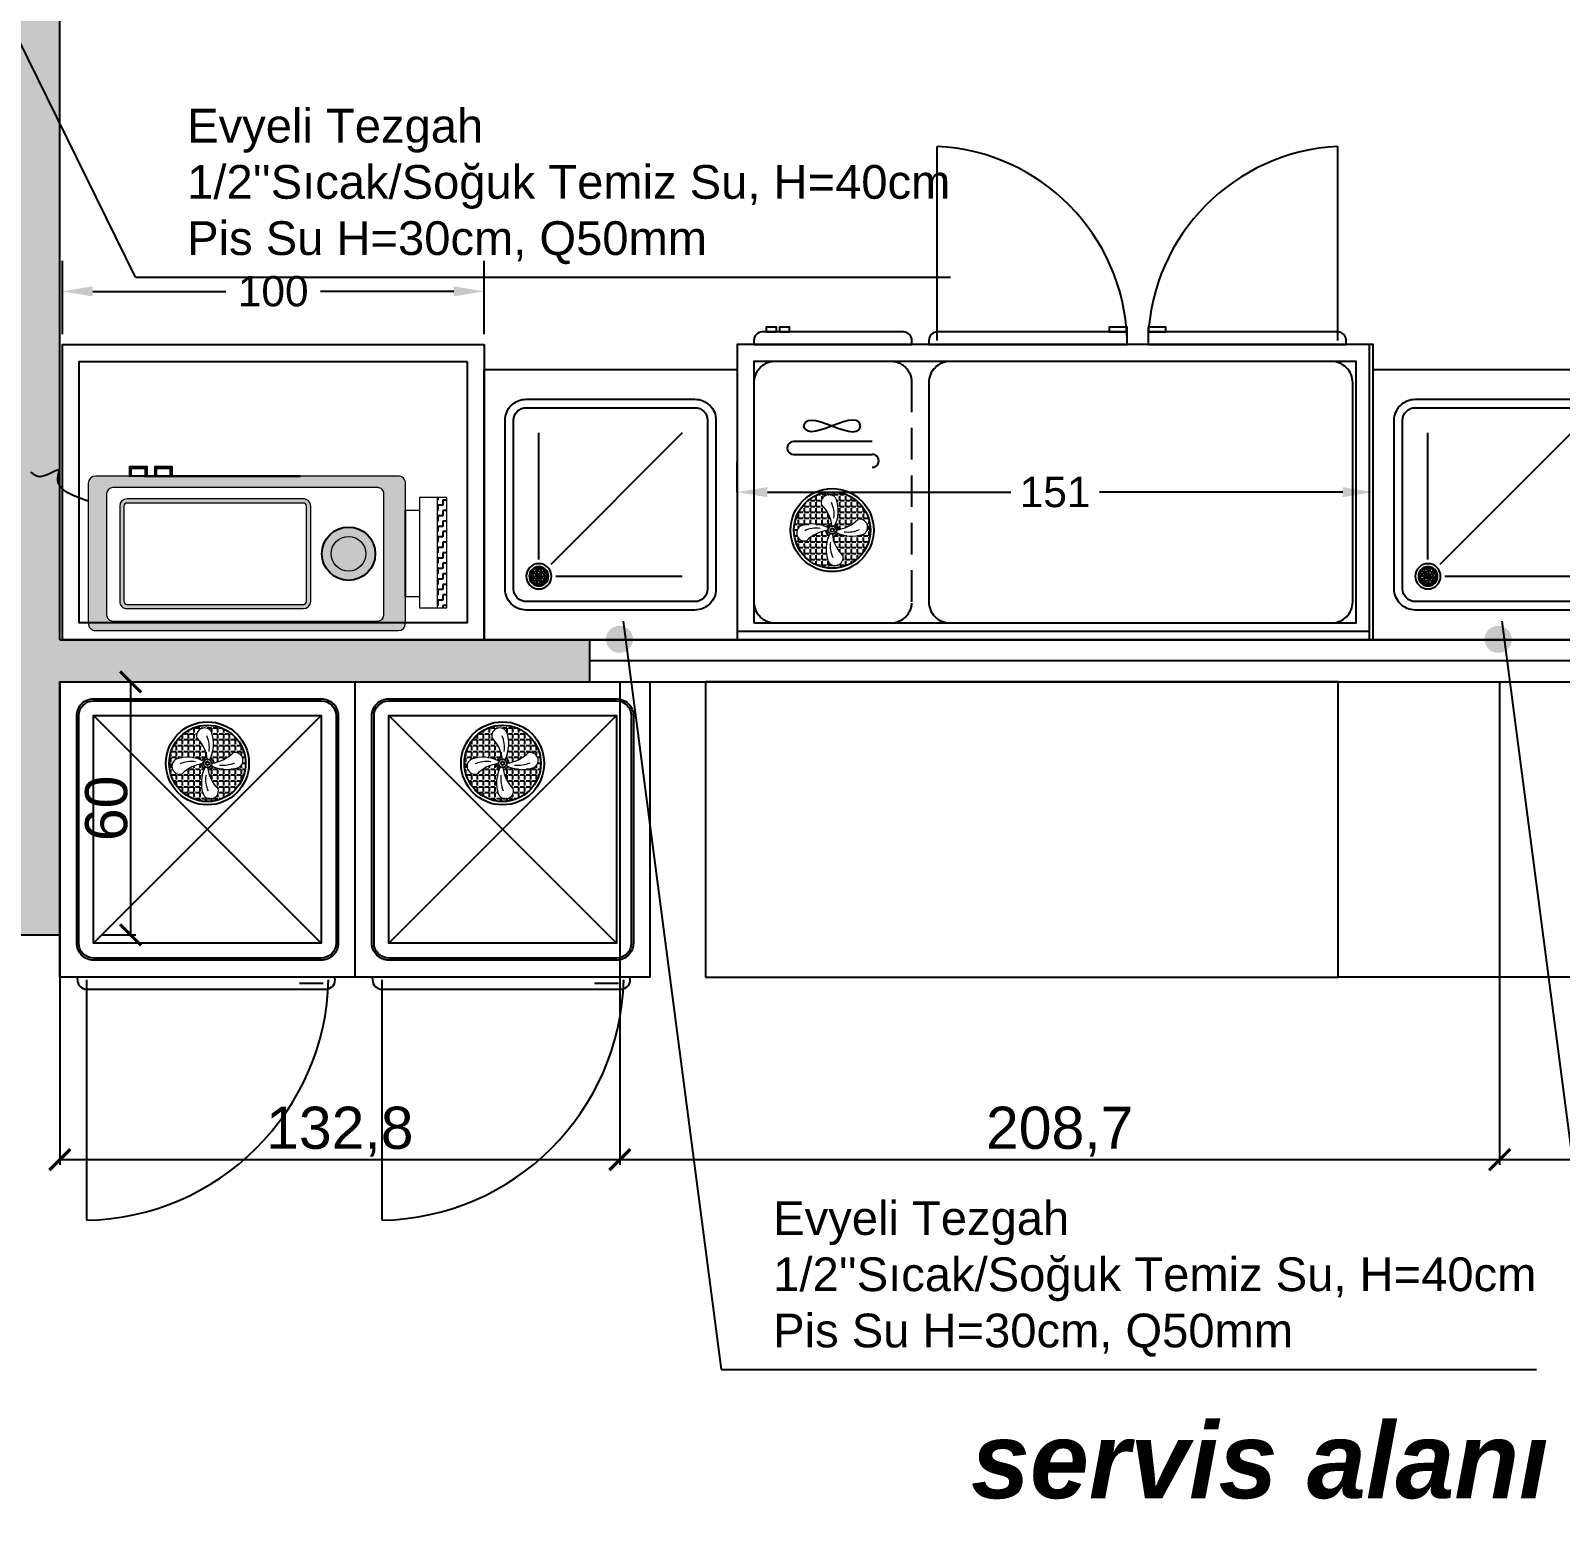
# Model space of a CAD drawing. Header units: millimetres. Extents: x -3164 to 12587, y -18082 to -16228.
# Drawn here: x 5888.2 to 6251, y -17081.6 to -16729.4 of the extents above; entities that cross this region are included whole.
import ezdxf

# ---------------------------------------------------------------- set-up
doc = ezdxf.new("R2010")
doc.units = ezdxf.units.MM
doc.linetypes.add('DASHED', pattern=[0.75, 0.5, -0.25])
doc.layers.add('-M-TEFRİŞ MUTFAK', color=15, linetype='Continuous', lineweight=5)
doc.layers.add('TEFRİŞ MUTFAK (L)', color=241, linetype='Continuous', lineweight=15)
for name, color, linetype in [('002 Çizgi', 254, 'Continuous'), ('Mtm-Sıhhi Tesisat', 5, 'Continuous'), ('TU-G2', 52, 'Continuous')]:
    doc.layers.add(name, color=color, linetype=linetype)
doc.styles.add('ARIAL', font='', dxfattribs={"height": 1})
doc.styles.get("Standard").update_dxf_attribs({"font": 'arial.ttf'})
doc.styles.get('ARIAL').set_extended_font_data('Arial', bold=True)
doc.dimstyles.new('FHR', dxfattribs={"dimscale": 40, "dimtxt": 0.18, "dimasz": 0.18, "dimexe": 0.18, "dimexo": 0.0625, "dimgap": 0.09, "dimtad": 0, "dimtih": 1, "dimtoh": 1, "dimdec": 0, "dimzin": 0, "dimdsep": 46, "dimtxsty": 'Standard', "dimcen": 0.09, "dimclrd": 102, "dimclre": 102, "dimclrt": 30, "dimadec": 0, "dimazin": 0, "dimtfac": 1, "dimtdec": 0, "dimtofl": 0, "dimtmove": 0, "dimatfit": 3, "dimfxl": 1, "dimtolj": 1, "dimtzin": 0, "dimarcsym": 0})
doc.dimstyles.new('ISO-25', dxfattribs={"dimtxt": 10, "dimasz": 5, "dimexe": 1.25, "dimexo": 10, "dimtad": 1, "dimdec": 1, "dimtxsty": 'Standard', "dimblk": 'ARCHTICK', "dimcen": 2.5, "dimadec": 0, "dimazin": 0, "dimtfac": 1, "dimtdec": 1, "dimtmove": 0, "dimatfit": 3, "dimfxl": 1, "dimarcsym": 0})

# ---------------------------------------------------------------- blocks, each defined once
blk = doc.blocks.new('_ArchTick')
at = {"color": 0, "linetype": 'ByBlock', "const_width": 0.15}
blk.add_lwpolyline([(-0.5, -0.5), (0.5, 0.5)], dxfattribs=at)
blk = doc.blocks.new('*D121')
at = {"color": 0, "lineweight": -2, "transparency": 16777216}
for p, q in [((5905.15, -16883.85), (5913.18, -16883.85)), ((5911.93, -16883.85), (5911.93, -16943.85)), ((5905.15, -16943.85), (5913.18, -16943.85))]:
    blk.add_line(p, q, dxfattribs=at)
at = {"layer": 'Defpoints', "color": 0, "transparency": 16777216}
for p in [(5895.15, -16883.85), (5895.15, -16943.85), (5911.93, -16943.85)]:
    blk.add_point(p, dxfattribs=at)
at = {"color": 0, "lineweight": -2, "transparency": 16777216, "xscale": 5, "yscale": 5, "zscale": 5}
for p, rotation in [((5911.93, -16883.85), 90), ((5911.93, -16943.85), 270)]:
    blk.add_blockref('_ArchTick', p, dxfattribs=dict(at, rotation=rotation))
at = {"color": 0, "transparency": 16777216, "insert": (5906.2, -16913.85), "char_height": 10, "attachment_point": 5, "rotation": 90}
blk.add_mtext('60', dxfattribs=at)
blk = doc.blocks.new('SDFSDFSDF')
h = blk.add_hatch()
h.set_pattern_fill('NET3', scale=0.3, style=0)
h.paths.add_polyline_path([(1571.32, 2188.7, 1), (1575.32, 2188.7, 1)])
h.paths.add_polyline_path([(1573.87, 2188.7, -1), (1572.76, 2188.7, -1)], flags=16)
h.paths.add_polyline_path([(1573.62, 2188.7, 1), (1573.01, 2188.7, 1)], flags=0)
at = {"color": 7}
for points in [[(1536.32, 2146.7), (1576.32, 2146.7, 0.414214), (1581.32, 2151.7), (1581.32, 2191.7, 0.414214), (1576.32, 2196.7), (1536.32, 2196.7, 0.414214), (1531.32, 2191.7), (1531.32, 2151.7, 0.414214)], [(1536.32, 2148.7), (1576.32, 2148.7, 0.414214), (1579.32, 2151.7), (1579.32, 2191.7, 0.414214), (1576.32, 2194.7), (1536.32, 2194.7, 0.414214), (1533.32, 2191.7), (1533.32, 2151.7, 0.414214)]]:
    blk.add_lwpolyline(points, format="xyb", close=True, dxfattribs=at)
for points in [[(1569.32, 2188.7), (1539.32, 2188.7)], [(1539.32, 2154.7), (1570.49, 2185.87)], [(1573.32, 2184.7), (1573.32, 2154.7)]]:
    blk.add_lwpolyline(points, dxfattribs=at)
for radius in [3, 2.28, 2, 0.553, 0.304]:
    blk.add_circle((1573.32, 2188.7), radius, dxfattribs=at)
blk = doc.blocks.new('*D125')
at = {"color": 102, "lineweight": -2, "transparency": 16777216}
for p, q in [((6055.74, -16838.85), (6055.74, -16831.65)), ((6206.58, -16838.85), (6206.58, -16831.65)), ((6062.94, -16838.85), (6120.64, -16838.85)), ((6199.38, -16838.85), (6141.68, -16838.85))]:
    blk.add_line(p, q, dxfattribs=at)
at = {"color": 102, "transparency": 16777216}
for points in [[(6062.94, -16837.65), (6062.94, -16840.05), (6055.74, -16838.85)], [(6199.38, -16837.65), (6199.38, -16840.05), (6206.58, -16838.85)]]:
    blk.add_solid(points, dxfattribs=at)
at = {"layer": 'Defpoints', "color": 0, "transparency": 16777216}
for p in [(6055.74, -16838.85), (6206.58, -16838.85), (6206.58, -16838.85)]:
    blk.add_point(p, dxfattribs=at)
at = {"color": 30, "transparency": 16777216, "insert": (6131.16, -16838.85), "char_height": 7.2, "attachment_point": 5}
blk.add_mtext('\\A1;151', dxfattribs=at)
blk = doc.blocks.new('*D126')
at = {"color": 102, "lineweight": -2, "transparency": 16777216}
for p, q in [((5895.74, -16801.35), (5895.74, -16784.02)), ((5995.74, -16801.35), (5995.74, -16784.02)), ((5902.94, -16791.22), (5934.54, -16791.22)), ((5988.54, -16791.22), (5956.95, -16791.22))]:
    blk.add_line(p, q, dxfattribs=at)
at = {"color": 102, "transparency": 16777216}
for points in [[(5902.94, -16790.02), (5902.94, -16792.42), (5895.74, -16791.22)], [(5988.54, -16790.02), (5988.54, -16792.42), (5995.74, -16791.22)]]:
    blk.add_solid(points, dxfattribs=at)
at = {"layer": 'Defpoints', "color": 0, "transparency": 16777216}
for p in [(5995.74, -16791.22), (5895.74, -16803.85), (5995.74, -16803.85)]:
    blk.add_point(p, dxfattribs=at)
at = {"color": 30, "transparency": 16777216, "insert": (5945.74, -16791.22), "char_height": 7.2, "attachment_point": 5}
blk.add_mtext('\\A1;100', dxfattribs=at)
blk = doc.blocks.new('GHFH')
at = {"color": 7}
for p, q in [((1818.89, 2074.55), (1818.89, 2075.18)), ((1819.72, 2075.94), (1819.91, 2075.94)), ((1820.29, 2075.94), (1820.29, 2076.37)), ((1820.29, 2075.94), (1821.31, 2075.94)), ((1820.29, 2074.55), (1820.29, 2075.56)), ((1821.69, 2075.94), (1821.69, 2076.96)), ((1821.69, 2075.94), (1822.7, 2075.94)), ((1821.69, 2074.55), (1821.69, 2075.56)), ((1822.08, 2077.34), (1822.7, 2077.34)), ((1823.09, 2077.34), (1823.09, 2077.67)), ((1823.09, 2077.34), (1824.1, 2077.34)), ((1823.09, 2076.33), (1823.09, 2076.96)), ((1824.48, 2077.34), (1824.48, 2077.94)), ((1824.48, 2077.34), (1824.64, 2077.34)), ((1824.88, 2077.34), (1825.5, 2077.34)), ((1825.88, 2077.34), (1825.88, 2077.98)), ((1825.88, 2077.34), (1826.89, 2077.34)), ((1826.56, 2075.94), (1826.89, 2075.94)), ((1827.28, 2077.34), (1827.28, 2077.8)), ((1827.28, 2077.34), (1828.29, 2077.34)), ((1827.28, 2075.94), (1827.28, 2076.96)), ((1827.28, 2075.94), (1828.29, 2075.94)), ((1827.28, 2074.55), (1827.28, 2075.56)), ((1828.67, 2077.34), (1828.67, 2077.4)), ((1828.67, 2077.34), (1828.83, 2077.34)), ((1828.67, 2075.94), (1828.67, 2076.96)), ((1828.67, 2075.94), (1829.69, 2075.94)), ((1828.67, 2074.55), (1828.67, 2075.56)), ((1830.07, 2075.94), (1830.07, 2076.73)), ((1830.07, 2075.94), (1831.09, 2075.94)), ((1830.07, 2074.55), (1830.07, 2075.56)), ((1831.47, 2074.55), (1831.47, 2075.56)), ((1816.84, 2071.75), (1817.12, 2071.75)), ((1817.5, 2073.15), (1817.5, 2073.26)), ((1817.5, 2073.15), (1818.51, 2073.15)), ((1817.5, 2071.75), (1817.5, 2072.77)), ((1817.5, 2071.75), (1818.51, 2071.75)), ((1818.34, 2074.55), (1818.51, 2074.55)), ((1818.89, 2074.55), (1819.91, 2074.55)), ((1818.89, 2073.15), (1818.89, 2074.16)), ((1818.89, 2073.15), (1819.91, 2073.15)), ((1818.89, 2071.75), (1818.89, 2072.77)), ((1818.89, 2071.75), (1819.91, 2071.75)), ((1820.29, 2074.55), (1821.31, 2074.55)), ((1820.29, 2073.15), (1820.29, 2074.16)), ((1820.29, 2073.15), (1821.31, 2073.15)), ((1820.29, 2071.75), (1820.29, 2072.77)), ((1820.29, 2071.75), (1821.31, 2071.75)), ((1821.69, 2074.55), (1822.7, 2074.55)), ((1821.69, 2073.15), (1821.69, 2074.16)), ((1821.69, 2073.15), (1822.7, 2073.15)), ((1821.69, 2071.75), (1821.69, 2072.77)), ((1821.69, 2071.75), (1822.7, 2071.75)), ((1823.09, 2074.55), (1823.09, 2074.83)), ((1823.09, 2074.55), (1823.34, 2074.55)), ((1823.09, 2073.15), (1823.09, 2074.16)), ((1823.09, 2073.15), (1824.1, 2073.15)), ((1823.09, 2071.75), (1823.09, 2072.77)), ((1823.09, 2071.75), (1824.1, 2071.75)), ((1824.48, 2071.75), (1824.48, 2072.77)), ((1824.48, 2071.75), (1824.98, 2071.75)), ((1826.7, 2071.75), (1826.89, 2071.75)), ((1826.85, 2074.55), (1826.89, 2074.55)), ((1827.28, 2074.55), (1828.29, 2074.55)), ((1827.28, 2073.15), (1827.28, 2074.16)), ((1827.28, 2073.15), (1828.29, 2073.15)), ((1827.28, 2071.75), (1827.28, 2072.77)), ((1827.28, 2071.75), (1828.29, 2071.75)), ((1828.67, 2074.55), (1829.69, 2074.55)), ((1828.67, 2073.15), (1828.67, 2074.16)), ((1828.67, 2073.15), (1829.69, 2073.15)), ((1828.67, 2071.75), (1828.67, 2072.77)), ((1828.67, 2071.75), (1829.69, 2071.75)), ((1830.07, 2074.55), (1831.09, 2074.55)), ((1830.07, 2073.15), (1830.07, 2074.16)), ((1830.07, 2073.15), (1831.09, 2073.15)), ((1830.07, 2071.75), (1830.07, 2072.77)), ((1830.07, 2071.75), (1831.09, 2071.75)), ((1831.47, 2074.55), (1832.48, 2074.55)), ((1831.47, 2073.15), (1831.47, 2074.16)), ((1831.47, 2073.15), (1832.48, 2073.15)), ((1831.47, 2071.75), (1831.47, 2072.77)), ((1831.47, 2071.75), (1832.48, 2071.75)), ((1832.86, 2073.15), (1832.86, 2074.15)), ((1832.86, 2073.15), (1833.48, 2073.15)), ((1832.86, 2071.75), (1832.86, 2072.77)), ((1832.86, 2071.75), (1833.88, 2071.75)), ((1816.39, 2068.96), (1817.12, 2068.96)), ((1816.5, 2070.35), (1817.12, 2070.35)), ((1817.5, 2070.35), (1817.5, 2071.37)), ((1817.5, 2070.35), (1818.51, 2070.35)), ((1817.5, 2069.47), (1817.5, 2069.97)), ((1818.89, 2070.35), (1818.89, 2071.37)), ((1818.89, 2070.35), (1819.91, 2070.35)), ((1820.29, 2070.36), (1820.29, 2071.37)), ((1821.69, 2070.35), (1821.69, 2071.37)), ((1821.69, 2070.35), (1822.7, 2070.35)), ((1821.69, 2067.56), (1821.69, 2068.05)), ((1823.09, 2070.35), (1823.09, 2071.37)), ((1823.09, 2070.35), (1824.1, 2070.35)), ((1823.09, 2067.56), (1823.09, 2068.58)), ((1824.48, 2070.35), (1824.48, 2071.37)), ((1824.48, 2070.35), (1825, 2070.35)), ((1826.24, 2070.35), (1826.89, 2070.35)), ((1827.28, 2070.35), (1827.28, 2071.37)), ((1827.28, 2070.35), (1828.29, 2070.35)), ((1827.28, 2069.12), (1827.28, 2069.97)), ((1827.28, 2067.56), (1827.28, 2067.98)), ((1828.67, 2070.35), (1828.67, 2071.37)), ((1828.67, 2070.35), (1829.69, 2070.35)), ((1828.67, 2069.55), (1828.67, 2069.97)), ((1830.07, 2070.35), (1830.07, 2071.37)), ((1830.07, 2070.35), (1830.19, 2070.35)), ((1832.86, 2071.29), (1832.86, 2071.37)), ((1832.86, 2067.56), (1832.86, 2067.95)), ((1833.72, 2070.35), (1833.88, 2070.35)), ((1833.75, 2068.96), (1833.88, 2068.96)), ((1834.26, 2070.35), (1834.26, 2071.07)), ((1834.26, 2070.35), (1834.41, 2070.35)), ((1834.26, 2068.96), (1834.26, 2069.97)), ((1834.26, 2068.96), (1834.52, 2068.96)), ((1834.26, 2067.56), (1834.26, 2068.58)), ((1816.49, 2067.56), (1817.12, 2067.56)), ((1816.82, 2066.16), (1817.12, 2066.16)), ((1817.5, 2066.16), (1817.5, 2066.99)), ((1817.5, 2066.16), (1818.51, 2066.16)), ((1817.5, 2064.77), (1817.5, 2065.78)), ((1817.5, 2064.77), (1818.51, 2064.77)), ((1818.89, 2066.16), (1818.89, 2066.34)), ((1818.89, 2066.16), (1819.91, 2066.16)), ((1818.89, 2064.77), (1818.89, 2065.78)), ((1818.89, 2064.77), (1819.91, 2064.77)), ((1818.89, 2063.37), (1818.89, 2064.39)), ((1820.29, 2066.16), (1820.29, 2067.18)), ((1820.29, 2066.16), (1821.31, 2066.16)), ((1820.29, 2064.77), (1820.29, 2065.78)), ((1820.29, 2064.77), (1821.31, 2064.77)), ((1820.29, 2063.37), (1820.29, 2064.39)), ((1820.82, 2067.56), (1821.31, 2067.56)), ((1821.69, 2067.56), (1822.7, 2067.56)), ((1821.69, 2066.16), (1821.69, 2067.18)), ((1821.69, 2066.16), (1822.7, 2066.16)), ((1821.69, 2064.77), (1821.69, 2065.78)), ((1821.69, 2064.77), (1822.7, 2064.77)), ((1821.69, 2063.37), (1821.69, 2064.39)), ((1823.09, 2067.56), (1824.1, 2067.56)), ((1823.09, 2066.16), (1823.09, 2067.18)), ((1823.09, 2066.16), (1824.1, 2066.16)), ((1823.09, 2064.77), (1823.09, 2065.78)), ((1823.09, 2064.77), (1824.02, 2064.77)), ((1823.09, 2063.37), (1823.09, 2064.39)), ((1824.48, 2067.56), (1824.48, 2067.78)), ((1824.48, 2067.56), (1824.69, 2067.56)), ((1824.48, 2067.03), (1824.48, 2067.18)), ((1825.88, 2066.26), (1825.88, 2067.18)), ((1825.91, 2066.16), (1826.89, 2066.16)), ((1826.08, 2067.56), (1826.89, 2067.56)), ((1826.53, 2064.77), (1826.89, 2064.77)), ((1827.28, 2067.56), (1828.29, 2067.56)), ((1827.28, 2066.16), (1827.28, 2067.18)), ((1827.28, 2066.16), (1828.29, 2066.16)), ((1827.28, 2064.77), (1827.28, 2065.78)), ((1827.28, 2064.77), (1828.29, 2064.77)), ((1827.28, 2063.65), (1827.28, 2064.39)), ((1828.67, 2067.56), (1828.67, 2067.6)), ((1828.67, 2067.56), (1828.92, 2067.56)), ((1828.67, 2066.16), (1828.67, 2067.18)), ((1828.67, 2066.16), (1829.69, 2066.16)), ((1828.67, 2064.77), (1828.67, 2065.78)), ((1828.67, 2064.77), (1829.69, 2064.77)), ((1828.67, 2063.37), (1828.67, 2064.39)), ((1830.07, 2066.16), (1830.07, 2067.18)), ((1830.07, 2066.16), (1831.09, 2066.16)), ((1830.07, 2064.77), (1830.07, 2065.78)), ((1830.07, 2064.77), (1831.09, 2064.77)), ((1830.07, 2063.37), (1830.07, 2064.39)), ((1831.47, 2067.56), (1831.47, 2067.59)), ((1831.47, 2067.56), (1832.48, 2067.56)), ((1831.47, 2066.16), (1831.47, 2067.18)), ((1831.47, 2066.16), (1832.48, 2066.16)), ((1831.47, 2064.77), (1831.47, 2065.78)), ((1831.47, 2064.77), (1832.48, 2064.77)), ((1831.47, 2063.37), (1831.47, 2064.39)), ((1832.86, 2067.56), (1833.88, 2067.56)), ((1832.86, 2066.16), (1832.86, 2067.18)), ((1832.86, 2066.16), (1833.88, 2066.16)), ((1832.86, 2064.77), (1832.86, 2065.78)), ((1832.86, 2064.77), (1833.51, 2064.77)), ((1832.86, 2063.7), (1832.86, 2064.39)), ((1834.26, 2067.56), (1834.42, 2067.56)), ((1834.26, 2066.78), (1834.26, 2067.18)), ((1818.29, 2063.37), (1818.51, 2063.37)), ((1818.89, 2063.37), (1819.91, 2063.37)), ((1818.89, 2062.67), (1818.89, 2062.99)), ((1819.64, 2061.97), (1819.91, 2061.97)), ((1820.29, 2063.37), (1821.31, 2063.37)), ((1820.29, 2061.97), (1820.29, 2062.99)), ((1820.29, 2061.97), (1821.31, 2061.97)), ((1820.29, 2061.48), (1820.29, 2061.59)), ((1821.69, 2063.37), (1822.7, 2063.37)), ((1821.69, 2061.97), (1821.69, 2062.99)), ((1821.69, 2061.97), (1822.7, 2061.97)), ((1821.69, 2060.68), (1821.69, 2061.59)), ((1821.93, 2060.57), (1822.7, 2060.57)), ((1823.09, 2063.37), (1824.05, 2063.37)), ((1823.09, 2061.97), (1823.09, 2062.99)), ((1823.09, 2061.97), (1824.1, 2061.97)), ((1823.09, 2060.57), (1823.09, 2061.59)), ((1823.09, 2060.57), (1824.1, 2060.57)), ((1824.48, 2060.57), (1824.48, 2061.51)), ((1824.48, 2060.57), (1825.5, 2060.57)), ((1826.65, 2060.57), (1826.89, 2060.57)), ((1827.28, 2060.57), (1827.28, 2060.88)), ((1827.28, 2060.57), (1828.29, 2060.57)), ((1827.51, 2063.37), (1828.29, 2063.37)), ((1827.99, 2061.97), (1828.29, 2061.97)), ((1828.67, 2063.37), (1829.69, 2063.37)), ((1828.67, 2061.97), (1828.67, 2062.99)), ((1828.67, 2061.97), (1829.69, 2061.97)), ((1828.67, 2060.57), (1828.67, 2061.59)), ((1828.67, 2060.57), (1828.98, 2060.57)), ((1830.07, 2063.37), (1831.09, 2063.37)), ((1830.07, 2061.97), (1830.07, 2062.99)), ((1830.07, 2061.97), (1831.09, 2061.97)), ((1830.07, 2061.12), (1830.07, 2061.59)), ((1831.47, 2063.37), (1832.48, 2063.37)), ((1831.47, 2062.14), (1831.47, 2062.99)), ((1823.09, 2060.18), (1823.09, 2060.19)), ((1824.48, 2059.91), (1824.48, 2060.19)), ((1825.88, 2059.87), (1825.88, 2060.19)), ((1827.28, 2060.05), (1827.28, 2060.19))]:
    blk.add_line(p, q, dxfattribs=at)
for radius in [9.85, 9.06, 0.996, 0.431]:
    blk.add_circle((1825.46, 2068.92), radius, dxfattribs=at)
for start, end in [(184.9752, 240.6196), (94.9752, 150.6196), (274.9752, 330.6196), (4.9752, 60.6196)]:
    blk.add_arc((1825.46, 2068.92), 1.5, start, end, dxfattribs=at)
at = {"layer": 'TEFRİŞ MUTFAK (L)', "color": 7}
for centre, radius, start, end in [((1824.76, 2075.45), 1.89, 28.2084, 194.1396), ((1819.11, 2072.65), 6.8, 352.4777, 24.279), ((1818.71, 2073.58), 8.2, 332.335, 19.6942), ((1816.95, 2068.94), 8.51, 6.6287, 45.3593), ((1825.47, 2077.43), 8.51, 276.6287, 315.3593), ((1831.98, 2069.62), 1.89, 298.2084, 104.1396), ((1818.93, 2068.23), 1.89, 118.2084, 284.1396), ((1820.8, 2062.18), 8.2, 62.335, 109.6942), ((1821.73, 2062.58), 6.8, 82.4777, 114.279), ((1825.44, 2060.42), 8.51, 96.6287, 135.3593), ((1832.2, 2064.27), 8.2, 152.335, 199.6942), ((1833.96, 2068.91), 8.51, 186.6287, 225.3593), ((1830.11, 2075.67), 8.2, 242.335, 289.6942), ((1829.18, 2075.27), 6.8, 262.4777, 294.279), ((1831.8, 2065.2), 6.8, 172.4777, 204.279), ((1826.15, 2062.4), 1.89, 208.2084, 14.1396)]:
    blk.add_arc(centre, radius, start, end, dxfattribs=at)
blk = doc.blocks.new('YTYRTY')
at = {"layer": '002 Çizgi', "color": 7}
for p, q in [((1818.88, 2101.41), (1819, 2101.93)), ((1819, 2100.9), (1818.88, 2101.41)), ((1819, 2101.93), (1819.34, 2102.37)), ((1819.34, 2100.45), (1819, 2100.9)), ((1819.34, 2102.37), (1819.91, 2102.69)), ((1819.91, 2102.69), (1820.71, 2102.81)), ((1820.71, 2102.81), (1821.73, 2102.69)), ((1821.73, 2102.69), (1822.92, 2102.37)), ((1822.92, 2102.37), (1824.23, 2101.93)), ((1824.23, 2100.9), (1822.92, 2100.45)), ((1824.23, 2101.93), (1825.59, 2101.41)), ((1825.59, 2101.41), (1824.23, 2100.9)), ((1826.96, 2101.93), (1825.59, 2101.41)), ((1825.59, 2101.41), (1826.96, 2100.9)), ((1828.26, 2102.37), (1826.96, 2101.93)), ((1826.96, 2100.9), (1828.26, 2100.45)), ((1829.45, 2102.69), (1828.26, 2102.37)), ((1830.47, 2102.81), (1829.45, 2102.69)), ((1831.27, 2102.69), (1830.47, 2102.81)), ((1831.85, 2102.37), (1831.27, 2102.69)), ((1832.19, 2101.93), (1831.85, 2102.37)), ((1831.85, 2100.45), (1832.19, 2100.9)), ((1832.3, 2101.41), (1832.19, 2101.93)), ((1832.19, 2100.9), (1832.3, 2101.41)), ((1835.11, 2097.7), (1816.44, 2097.7)), ((1819.91, 2100.13), (1819.34, 2100.45)), ((1820.71, 2100.01), (1819.91, 2100.13)), ((1821.73, 2100.13), (1820.71, 2100.01)), ((1822.92, 2100.45), (1821.73, 2100.13)), ((1828.26, 2100.45), (1829.45, 2100.13)), ((1829.45, 2100.13), (1830.47, 2100.01)), ((1830.47, 2100.01), (1831.27, 2100.13)), ((1831.27, 2100.13), (1831.85, 2100.45)), ((1816.44, 2094.65), (1835.11, 2094.65))]:
    blk.add_line(p, q, dxfattribs=at)
for centre, major_axis, start_param, end_param in [((1816.44, 2096.17), (1.08, -1.08), 2.356194, 5.497787), ((1835.11, 2093.13), (-1.08, -1.08), 0.785398, 3.926991)]:
    blk.add_ellipse(centre, major_axis=major_axis, ratio=1, start_param=start_param, end_param=end_param, dxfattribs=at)
blk = doc.blocks.new('EWERR')
at = {"color": 7}
for name, p in [('YTYRTY', (-0.14, -7.78)), ('GHFH', (0, 0))]:
    blk.add_blockref(name, p, dxfattribs=at)
blk = doc.blocks.new('ertretrt')
at = {"color": 7}
for points in [[(1989.89, 2081.65), (1839.89, 2081.65), (1839.89, 2011.65), (1989.89, 2011.65)], [(1892.42, 2008.65), (1888.2, 2008.65), (1888.2, 2007.54), (1892.42, 2007.54)], [(1901.62, 2008.65), (1897.4, 2008.65), (1897.4, 2007.54), (1901.62, 2007.54)], [(1979.83, 2008.65), (1977.41, 2008.65), (1977.41, 2007.54), (1979.83, 2007.54)], [(1982.96, 2008.65), (1980.54, 2008.65), (1980.54, 2007.54), (1982.96, 2007.54)]]:
    blk.add_lwpolyline(points, close=True, dxfattribs=at)
blk.add_lwpolyline([(1839.89, 2081.65), (1839.89, 2079.65), (1989.89, 2079.65), (1989.89, 2081.65)], dxfattribs=at)
for points in [[(1939.4, 2077.65), (1848.89, 2077.65, 0.414214), (1843.89, 2072.65), (1843.89, 2020.65, 0.414214), (1848.89, 2015.65), (1939.4, 2015.65, 0.414214), (1944.4, 2020.65), (1944.4, 2072.65, 0.414214)], [(1892.42, 2011.65), (1845.42, 2011.65), (1845.42, 2010.65, 0.414214), (1847.42, 2008.65), (1892.42, 2008.65)], [(1944.4, 2011.65), (1897.4, 2011.65), (1897.4, 2008.65), (1942.4, 2008.65, 0.414214), (1944.4, 2010.65)], [(1985.89, 2011.65), (1948.4, 2011.65), (1948.4, 2010.65, 0.414214), (1950.4, 2008.65), (1983.89, 2008.65, 0.414214), (1985.89, 2010.65)]]:
    blk.add_lwpolyline(points, format="xyb", close=True, dxfattribs=at)
at = {"color": 7, "linetype": 'DASHED', "ltscale": 15}
blk.add_lwpolyline([(1980.89, 2077.65), (1953.4, 2077.65, 0.414214), (1948.4, 2072.65), (1948.4, 2020.65, 0.414214), (1953.4, 2015.65), (1980.89, 2015.65, 0.414214), (1985.89, 2020.65), (1985.89, 2072.65, 0.414214)], format="xyb", close=True, dxfattribs=at)
at = {"color": 7, "rotation": 180}
blk.add_blockref('EWERR', (3792.78, 4124.56), dxfattribs=at)
blk = doc.blocks.new('ewrwerwerewwer')
at = {"color": 7}
for points in [[(1384.82, -3412), (1384.82, -3458)], [(1479.8, -3412), (1479.8, -3458)]]:
    blk.add_lwpolyline(points, dxfattribs=at)
for centre, start, end in [((1382.49, -3410.7), 272.8117, 357.8214), ((1482.12, -3410.7), 182.1786, 267.1883)]:
    blk.add_arc(centre, 47.36, start, end, dxfattribs=at)
blk.add_blockref('ertretrt', (-462.6, -5422.64), dxfattribs=at)
blk = doc.blocks.new('TEZAH TİP BUZDOLABI 150x70')
at = {"color": 7}
blk.add_blockref('ewrwerwerewwer', (-1377.28, 3411), dxfattribs=at)
blk = doc.blocks.new('ewrwerwewer')
h = blk.add_hatch(color=7)
h.paths.add_polyline_path([(3531.12, 2212.81, 0.414211), (3529.39, 2214.55), (3496.19, 2214.55, 0.41421), (3494.46, 2212.81), (3494.46, 2141.04, 0.414217), (3496.19, 2139.31), (3529.39, 2139.31, 0.414216), (3531.12, 2141.04)])
h.paths.add_polyline_path([(3528.38, 2145.9, -0.41421), (3526.9, 2144.42), (3498.18, 2144.42, -0.414217), (3496.7, 2145.9), (3496.7, 2208.7, -0.41421), (3498.18, 2210.18), (3526.9, 2210.18, -0.414217), (3528.38, 2208.7)], flags=16)
h.paths.add_polyline_path([(3525.71, 2163.52, -0.414214), (3523.98, 2161.79), (3501.41, 2161.79, -0.414214), (3499.68, 2163.52), (3499.68, 2205.34, -0.41421), (3501.41, 2207.07), (3523.98, 2207.07, -0.414217), (3525.71, 2205.34)], flags=0)
h.paths.add_polyline_path([(3524.71, 2163.52, -0.414214), (3523.98, 2162.79), (3501.41, 2162.79, -0.414214), (3500.68, 2163.52), (3500.68, 2205.34, -0.414208), (3501.41, 2206.07), (3523.98, 2206.07, -0.414219), (3524.71, 2205.34)], flags=0)
h.paths.add_polyline_path([(3519.02, 2152.8, -1), (3506.36, 2152.8, -1)], flags=0)
h = blk.add_hatch(color=7)
h.paths.add_polyline_path([(3523.98, 2161.79, 0.414214), (3525.71, 2163.52), (3525.71, 2205.34, 0.414217), (3523.98, 2207.07), (3501.41, 2207.07, 0.41421), (3499.68, 2205.34), (3499.68, 2163.52, 0.414214), (3501.41, 2161.79)])
h.paths.add_polyline_path([(3501.41, 2162.79, -0.414214), (3500.68, 2163.52), (3500.68, 2205.34, -0.414208), (3501.41, 2206.07), (3523.98, 2206.07, -0.414219), (3524.71, 2205.34), (3524.71, 2163.52, -0.414214), (3523.98, 2162.79)], flags=16)
at = {"layer": 'TU-G2', "ltscale": 300}
h = blk.add_hatch(dxfattribs=at)
h.set_pattern_fill('ZIGZAG', scale=10, angle=90, style=0)
h.set_pattern_definition([(90, (4434674.2841, -1305454.7489), (-1.25, 1.25), [1.25, -1.25]), (180, (4434674.2841, -1305453.4989), (-1.25, -1.25), [1.25, -1.25])])
h.paths.add_polyline_path([(3499.82, 2131.81), (3499.82, 2129.53), (3526.04, 2129.53), (3526.04, 2131.81)])
at = {"layer": '-M-TEFRİŞ MUTFAK', "color": 7}
for p, q in [((3529.39, 2214.55), (3496.19, 2214.55)), ((3494.46, 2212.81), (3494.46, 2141.04)), ((3526.9, 2210.18), (3498.18, 2210.18)), ((3531.12, 2141.04), (3531.12, 2212.81)), ((3496.7, 2208.7), (3496.7, 2145.9)), ((3523.98, 2207.07), (3501.41, 2207.07)), ((3523.98, 2206.07), (3501.41, 2206.07)), ((3528.38, 2145.9), (3528.38, 2208.7)), ((3499.68, 2205.34), (3499.68, 2163.52)), ((3500.68, 2205.34), (3500.68, 2163.52)), ((3524.71, 2163.52), (3524.71, 2205.34)), ((3525.71, 2163.52), (3525.71, 2205.34)), ((3501.41, 2162.79), (3523.98, 2162.79)), ((3501.41, 2161.79), (3523.98, 2161.79)), ((3498.18, 2144.42), (3526.9, 2144.42)), ((3496.19, 2139.31), (3529.39, 2139.31)), ((3502.55, 2139.31), (3502.55, 2136.02)), ((3523.03, 2139.31), (3523.03, 2136.02)), ((3499.82, 2136.02), (3499.82, 2129.53)), ((3526.04, 2136.02), (3499.82, 2136.02)), ((3526.04, 2129.53), (3526.04, 2136.02)), ((3526.04, 2131.81), (3499.82, 2131.81)), ((3499.82, 2129.53), (3526.04, 2129.53))]:
    blk.add_line(p, q, dxfattribs=at)
blk.add_circle((3512.69, 2152.8), 4.11, dxfattribs=at)
for centre, radius, start, end in [((3496.19, 2212.81), 1.73, 90, 180), ((3529.39, 2212.81), 1.73, 0, 90), ((3498.18, 2208.7), 1.47, 90, 180), ((3526.9, 2208.7), 1.47, 0, 90), ((3501.41, 2205.34), 1.73, 90, 180), ((3501.41, 2205.34), 0.73, 90, 180), ((3523.98, 2205.34), 1.73, 0, 90), ((3523.98, 2205.34), 0.73, 0, 90), ((3501.41, 2163.52), 1.73, 180, 270), ((3501.41, 2163.52), 0.73, 180, 270), ((3523.98, 2163.52), 1.73, 270, 0), ((3523.98, 2163.52), 0.73, 270, 0), ((3498.18, 2145.9), 1.47, 180, 270), ((3526.9, 2145.9), 1.47, 270, 0), ((3496.19, 2141.04), 1.73, 180, 270), ((3529.39, 2141.04), 1.73, 270, 0)]:
    blk.add_arc(centre, radius, start, end, dxfattribs=at)
at = {"layer": 'TU-G2', "color": 7, "ltscale": 300}
for points in [[(3531.12, 2200.67), (3531.12, 2204.65), (3533.34, 2204.65), (3533.34, 2200.67)], [(3531.12, 2201.02), (3531.12, 2204.32), (3533.02, 2204.32), (3533.02, 2201.02)], [(3531.12, 2201.18), (3531.12, 2164.31), (3531.12, 2164.31), (3531.12, 2201.18)], [(3531.12, 2194.73), (3531.12, 2198.7), (3533.34, 2198.7), (3533.34, 2194.73)], [(3531.12, 2195.08), (3531.12, 2198.37), (3533.02, 2198.37), (3533.02, 2195.08)]]:
    blk.add_lwpolyline(points, close=True, dxfattribs=at)
blk.add_lwpolyline([(3502.55, 2139.31), (3523.03, 2139.31)], dxfattribs=at)
blk.add_circle((3512.69, 2152.8), 6.33, dxfattribs=at)
blk.add_spline([(3525.16, 2214.55), (3531.33, 2221.67), (3532.24, 2221.45), (3530.98, 2225.66), (3532.06, 2228.18)], degree=3, dxfattribs=at)
blk = doc.blocks.new('KIYMA MAKINASI NO32')
at = {"color": 7}
blk.add_blockref('ewrwerwewer', (-3499.82, -2129.53), dxfattribs=at)
blk = doc.blocks.new('WERWERERW')
at = {"color": 7}
for p, q in [((1905.67, 2337.51), (1905.57, 2337.14)), ((1906.83, 2337.98), (1912.5, 2337.98))]:
    blk.add_line(p, q, dxfattribs=at)
for points in [[(1899.31, 2336.47), (1899.31, 2336.47), (1899.31, 2266.47), (1899.31, 2266.47)], [(1899.31, 2336.47), (1969.31, 2336.47), (1969.31, 2266.47), (1899.31, 2266.47)], [(1907.31, 2274.47), (1907.31, 2328.47), (1961.31, 2328.47), (1961.31, 2274.47), (1907.31, 2274.47), (1961.31, 2328.47), (1961.31, 2274.47), (1907.31, 2328.47)]]:
    blk.add_lwpolyline(points, dxfattribs=at)
for points in [[(1904.15, 2336.47), (1965.25, 2336.47), (1965.15, 2337.16, 0.414214), (1962.95, 2339.36), (1906.25, 2339.36, 0.414214), (1904.05, 2337.16)], [(1907.31, 2332.47), (1961.31, 2332.47, -0.414214), (1965.31, 2328.47), (1965.31, 2274.47, -0.414214), (1961.31, 2270.47), (1907.31, 2270.47, -0.414214), (1903.31, 2274.47), (1903.31, 2328.47, -0.414214)], [(1907.31, 2331.97), (1961.31, 2331.97, -0.414214), (1964.81, 2328.47), (1964.81, 2274.47, -0.414214), (1961.31, 2270.97), (1907.31, 2270.97, -0.414214), (1903.81, 2274.47), (1903.81, 2328.47, -0.414214)]]:
    blk.add_lwpolyline(points, format="xyb", close=True, dxfattribs=at)
blk.add_blockref('GHFH', (108.85, 216.87), dxfattribs=at)
blk = doc.blocks.new('ewrerewrer')
at = {"color": 7}
blk.add_lwpolyline([(1073.26, -3336.25), (1073.26, -3393.25)], dxfattribs=at)
blk.add_arc((1072.16, -3334.76), 58.5, 271.0786, 358.5677, dxfattribs=at)
at = {"color": 140, "rotation": 180}
blk.add_blockref('WERWERERW', (3036.22, -999.08), dxfattribs=at)
blk = doc.blocks.new('DEPO TİP BUZDOLABI 70x70')
at = {"color": 7}
blk.add_blockref('ewrerewrer', (-1066.91, 3335.55), dxfattribs=at)
blk = doc.blocks.new('*D185')
at = {"color": 0, "lineweight": -2, "transparency": 16777216}
for p, q in [((5895.15, -16883.85), (5895.15, -16998.42)), ((6027.93, -16883.85), (6027.93, -16998.42)), ((5895.15, -16997.17), (6027.93, -16997.17))]:
    blk.add_line(p, q, dxfattribs=at)
at = {"layer": 'Defpoints', "color": 0, "transparency": 16777216}
for p in [(5895.15, -16873.85), (6027.93, -16873.85), (6027.93, -16997.17)]:
    blk.add_point(p, dxfattribs=at)
at = {"color": 0, "lineweight": -2, "transparency": 16777216, "xscale": 5, "yscale": 5, "zscale": 5, "rotation": 180}
blk.add_blockref('_ArchTick', (5895.15, -16997.17), dxfattribs=at)
at = {"color": 0, "lineweight": -2, "transparency": 16777216, "xscale": 5, "yscale": 5, "zscale": 5}
blk.add_blockref('_ArchTick', (6027.93, -16997.17), dxfattribs=at)
at = {"color": 0, "transparency": 16777216, "insert": (5961.54, -16990.53), "char_height": 10, "attachment_point": 5}
blk.add_mtext('132,8', dxfattribs=at)
blk = doc.blocks.new('*D186')
at = {"color": 0, "lineweight": -2, "transparency": 16777216}
for p, q in [((6027.93, -16883.85), (6027.93, -16998.42)), ((6236.58, -16883.85), (6236.58, -16998.42)), ((6027.93, -16997.17), (6236.58, -16997.17))]:
    blk.add_line(p, q, dxfattribs=at)
at = {"layer": 'Defpoints', "color": 0, "transparency": 16777216}
for p in [(6027.93, -16873.85), (6236.58, -16873.85), (6236.58, -16997.17)]:
    blk.add_point(p, dxfattribs=at)
at = {"color": 0, "lineweight": -2, "transparency": 16777216, "xscale": 5, "yscale": 5, "zscale": 5, "rotation": 180}
blk.add_blockref('_ArchTick', (6027.93, -16997.17), dxfattribs=at)
at = {"color": 0, "lineweight": -2, "transparency": 16777216, "xscale": 5, "yscale": 5, "zscale": 5}
blk.add_blockref('_ArchTick', (6236.58, -16997.17), dxfattribs=at)
at = {"color": 0, "transparency": 16777216, "insert": (6132.25, -16990.53), "char_height": 10, "attachment_point": 5}
blk.add_mtext('208,7', dxfattribs=at)
blk = doc.blocks.new('*D187')
at = {"color": 0, "lineweight": -2, "transparency": 16777216}
for p, q in [((6236.58, -16883.85), (6236.58, -16998.42)), ((6385.15, -16883.85), (6385.15, -16998.42)), ((6236.58, -16997.17), (6385.15, -16997.17))]:
    blk.add_line(p, q, dxfattribs=at)
at = {"layer": 'Defpoints', "color": 0, "transparency": 16777216}
for p in [(6236.58, -16873.85), (6385.15, -16873.85), (6385.15, -16997.17)]:
    blk.add_point(p, dxfattribs=at)
at = {"color": 0, "lineweight": -2, "transparency": 16777216, "xscale": 5, "yscale": 5, "zscale": 5, "rotation": 180}
blk.add_blockref('_ArchTick', (6236.58, -16997.17), dxfattribs=at)
at = {"color": 0, "lineweight": -2, "transparency": 16777216, "xscale": 5, "yscale": 5, "zscale": 5}
blk.add_blockref('_ArchTick', (6385.15, -16997.17), dxfattribs=at)
at = {"color": 0, "transparency": 16777216, "insert": (6310.87, -16990.53), "char_height": 10, "attachment_point": 5}
blk.add_mtext('148,6', dxfattribs=at)

msp = doc.modelspace()

# ---------------------------------------------------------------- hatches: boundary and pattern name
h = msp.add_hatch(color=256)
h.dxf.hatch_style = 1
h.paths.add_polyline_path([(6495.15, -16873.85), (6485.15, -16873.85), (6485.15, -16883.85), (6495.15, -16883.85), (6505.15, -16883.85), (6575.15, -16883.85), (6575.15, -16873.85), (6505.15, -16873.85), (6505.15, -16748.85), (6606.08, -16748.85), (6606.08, -16699.21), (6596.08, -16699.21), (6596.08, -16738.85), (6505.15, -16738.85), (6505.15, -16547.11), (6495.15, -16547.16)])
h.paths.add_polyline_path([(6320.77, -16883.85), (6385.15, -16883.85), (6385.15, -16873.85), (6320.77, -16873.85)])
h.paths.add_polyline_path([(6243.08, -16688.21), (6257.08, -16688.21), (6257.08, -16548.17), (6243.08, -16548.23)])
h.paths.add_polyline_path([(5885.15, -16933.85), (5810.15, -16933.85), (5810.15, -16943.85), (5895.15, -16943.85), (5895.15, -16883.85), (6020.77, -16883.85), (6020.77, -16873.85), (5895.15, -16873.85), (5895.15, -16549.7), (5885.15, -16549.75)])
h.paths.add_polyline_path([(5698.15, -16976.69), (5698.15, -17051.82), (5708.15, -17051.82), (5708.15, -16969), (5714.83, -16943.85), (5719.83, -16943.85), (5719.83, -16933.85), (5707.14, -16933.85), (5698.48, -16966.43), (5494.41, -16912.18), (5491.84, -16921.85)])
h.paths.add_polyline_path([(5621.66, -17266), (5568.45, -17476.29), (5578.15, -17478.75), (5618.24, -17320.28), (5644.42, -17326.9), (5646.87, -17317.21), (5620.7, -17310.59), (5631.36, -17268.46), (5658.34, -17161.82), (5708.15, -17161.82), (5708.15, -17151.82), (5708.15, -17141.82), (5698.15, -17141.82), (5698.15, -17151.82), (5650.56, -17151.82)])
h.paths.add_polyline_path([(5816.01, -17370.32), (5777.13, -17523.98), (5778.03, -17523.98), (5778.03, -17534.98), (5774.35, -17534.98), (5768.17, -17559.39), (5777.86, -17561.85), (5828.16, -17363.08), (5801.98, -17356.46), (5799.53, -17366.15)])
h.paths.add_polyline_path([(5463.18, -17460.21), (5465.63, -17450.51), (5364.59, -17425.22), (5362.14, -17434.92)])
h.paths.add_polyline_path([(5540.79, -17479.63), (5550.49, -17482.06), (5552.94, -17472.37), (5543.24, -17469.94)])
at = {"layer": 'Mtm-Sıhhi Tesisat'}
for points in [[(6027.86, -16870.53, 1), (6027.86, -16876.97, 1)], [(6236.23, -16870.53, 1), (6236.23, -16876.97, 1)]]:
    msp.add_hatch(color=140, dxfattribs=at).paths.add_polyline_path(points)

# ---------------------------------------------------------------- linework, layer by layer
for p, q in [((5895.15, -16873.85), (6385.15, -16873.85)), ((5895.15, -16883.85), (6385.15, -16883.85))]:
    msp.add_line(p, q)
at = {"color": 5}
msp.add_line((6320.77, -16878.85), (6020.77, -16878.85), dxfattribs=at)
for points in [[(5895.15, -16873.85), (5895.15, -16549.7)], [(5810.15, -16943.85), (5895.15, -16943.85), (5895.15, -16883.85)]]:
    msp.add_lwpolyline(points)
at = {"color": 2}
for points in [[(5995.74, -16803.85), (5995.74, -16873.85), (5895.74, -16873.85), (5895.74, -16803.85)], [(5991.74, -16807.85), (5991.74, -16869.85), (5899.74, -16869.85), (5899.74, -16807.85)]]:
    msp.add_lwpolyline(points, close=True, dxfattribs=at)
at = {"color": 3}
for points in [[(6055.74, -16873.85), (6206.58, -16873.85), (6206.58, -16803.85), (6055.74, -16803.85)], [(6059.74, -16869.85), (6202.58, -16869.85), (6202.58, -16807.85), (6059.74, -16807.85)]]:
    msp.add_lwpolyline(points, close=True, dxfattribs=at)
for points in [[(6055.74, -16873.85), (5995.74, -16873.85), (5995.74, -16809.77), (6055.74, -16809.77)], [(6266.58, -16873.85), (6206.58, -16873.85), (6206.58, -16809.77), (6266.58, -16809.77)], [(6048.28, -16953.85), (6198.28, -16953.85), (6198.28, -16883.85), (6048.28, -16883.85)], [(6348.28, -16953.85), (6198.28, -16953.85), (6198.28, -16883.85), (6348.28, -16883.85)]]:
    msp.add_lwpolyline(points, close=True)
at = {"color": 5}
msp.add_lwpolyline([(6320.77, -16873.85), (6020.77, -16873.85), (6020.77, -16883.85), (6320.77, -16883.85)], close=True, dxfattribs=at)
at = {"layer": 'Mtm-Sıhhi Tesisat', "color": 140, "elevation": -6.39}
for points in [[(5913.07, -16787.82), (5885.15, -16731.06)], [(5913.07, -16787.82), (6106.34, -16787.82)], [(6052.03, -17046.92), (6028.84, -16869.44)], [(6260.4, -17046.92), (6237.21, -16869.44)], [(6052.03, -17046.92), (6245.3, -17046.92)]]:
    msp.add_lwpolyline(points, dxfattribs=at)

# ---------------------------------------------------------------- block references
for name, p, rotation in [('TEZAH TİP BUZDOLABI 150x70', (6205.74, -16803.85), 180), ('KIYMA MAKINASI NO32', (5986.89, -16866.32), 89.99999999999999)]:
    msp.add_blockref(name, p, dxfattribs=dict(rotation=rotation))
at = {"color": 7, "xscale": -1, "rotation": 90}
for p in [(8197.44, -15285.49), (8408.28, -15285.49)]:
    msp.add_blockref('SDFSDFSDF', p, dxfattribs=at)
for p in [(5895.15, -16953.85), (5965.15, -16953.85)]:
    msp.add_blockref('DEPO TİP BUZDOLABI 70x70', p)

# ---------------------------------------------------------------- texts
at = {"ltscale": 3, "insert": (5922.24, -17059.47), "char_height": 18, "width": 514.6356, "attachment_point": 1, "style": 'ARIAL'}
msp.add_mtext('\\pi188.95834;{\\fArial|b1|i1|c162|p34;servis alanı}', dxfattribs=at)
at = {"layer": 'Mtm-Sıhhi Tesisat', "color": 140, "char_height": 8, "width": 3007.9961, "attachment_point": 1}
for insert in [(5925.35, -16747.92), (6064.32, -17007.02)]:
    msp.add_mtext("Evyeli Tezgah \\P1/2''Sıcak/Soğuk Temiz Su, H=40cm\\PPis Su H=30cm, Q50mm", dxfattribs=dict(at, insert=insert))

# ---------------------------------------------------------------- dimensions: what is measured, and where the dimension line sits
for base, p1, p2, dimstyle, override, picture, middle in [((5995.74, -16791.22), (5895.74, -16803.85), (5995.74, -16803.85), 'FHR', {"dimfxl": 5, "dimfxlon": 1}, '*D126', (5945.74, -16791.22)), ((6206.58, -16838.85), (6055.74, -16838.85), (6206.58, -16838.85), 'FHR', {"dimfxl": 5, "dimfxlon": 1}, '*D125', (6131.16, -16838.85)), ((6236.5796, -16997.1659), (6027.9294, -16873.8457), (6236.5796, -16873.8457), 'ISO-25', {"dimtmove": 1}, '*D186', (6132.2545, -16990.5314)), ((6385.15, -16997.17), (6236.58, -16873.85), (6385.15, -16873.85), 'ISO-25', {"dimtmove": 1}, '*D187', (6310.87, -16990.53))]:
    dim = msp.add_linear_dim(base=base, p1=p1, p2=p2, dimstyle=dimstyle, override=override)
    dim.commit()
    dim.dimension.update_dxf_attribs({"geometry": picture, "text_midpoint": middle})
dim = msp.add_linear_dim(base=(6027.93, -16997.17), p1=(5895.15, -16873.85), p2=(6027.93, -16873.85), dimstyle='ISO-25')
dim.commit()
dim.dimension.update_dxf_attribs({"geometry": '*D185', "text_midpoint": (5961.54, -16990.53)})
dim = msp.add_linear_dim(base=(5911.93, -16943.85), p1=(5895.15, -16883.85), p2=(5895.15, -16943.85), angle=270, dimstyle='ISO-25')
dim.commit()
dim.dimension.update_dxf_attribs({"geometry": '*D121', "text_midpoint": (5906.2, -16913.85)})

doc.saveas('drawing.dxf')
